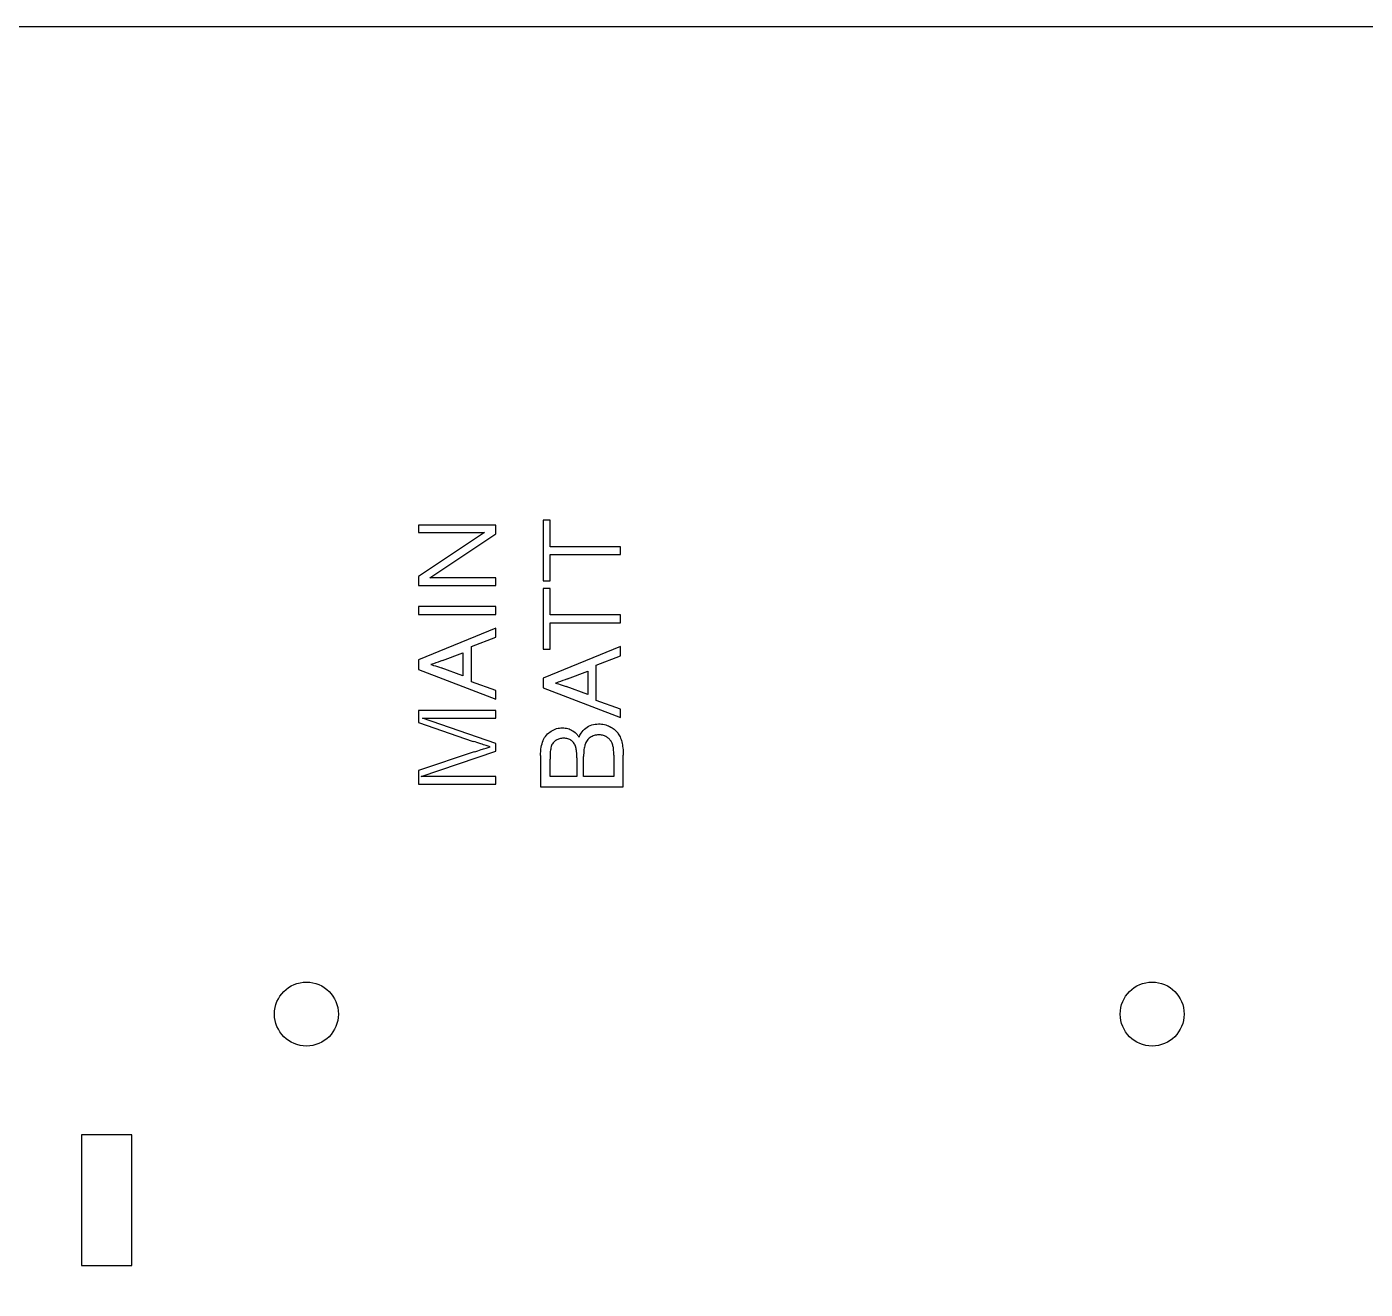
# Model space of a CAD drawing. Extents: x 0 to 305, y -600 to 0.
# Drawn here: x 50.3 to 100.5, y -558.3 to -510.9 of the extents above; entities that cross this region are included whole.
import ezdxf

# ---------------------------------------------------------------- set-up
doc = ezdxf.new("R2010")
doc.units = 0
doc.header["$MEASUREMENT"] = 0
for name, color, linetype in [('CUTOUTS_D_5_0', 5, 'CONTINUOUS'), ('HOLES_DIAM_2_5_D_5_0', 5, 'CONTINUOUS'), ('INSETS_D_0_5', 3, 'CONTINUOUS'), ('PERIMETER_D_5_0', 5, 'CONTINUOUS')]:
    doc.layers.add(name, color=color, linetype=linetype)

msp = doc.modelspace()

# ---------------------------------------------------------------- linework, layer by layer
at = {"layer": 'CUTOUTS_D_5_0'}
msp.add_lwpolyline([(52.3, -552.55), (52.3, -557.45), (54.2, -557.45), (54.2, -552.55)], close=True, dxfattribs=at)
at = {"layer": 'HOLES_DIAM_2_5_D_5_0'}
for centre in [(60.75, -548.015), (92.5, -548.015)]:
    msp.add_circle(centre, 1.2, dxfattribs=at)
at = {"layer": 'INSETS_D_0_5'}
for p, q in [((65.864, -534.737), (66.627, -534.449)), ((66.627, -534.449), (66.627, -535.322)), ((66.627, -535.322), (65.814, -535.017)), ((70.546, -535.432), (71.309, -535.145)), ((71.309, -535.145), (71.309, -536.017)), ((71.309, -536.017), (70.496, -535.713)), ((67.859, -536.62), (64.959, -536.62)), ((64.959, -536.62), (64.959, -537.069)), ((67.859, -536.903), (67.859, -536.62)), ((64.959, -537.069), (67.012, -537.776)), ((67.859, -537.86), (65.102, -536.903)), ((65.102, -536.903), (67.859, -536.903)), ((67.049, -538.173), (64.959, -538.872)), ((65.052, -539.101), (67.859, -538.147)), ((67.859, -538.147), (67.859, -537.86)), ((69.541, -538.311), (69.541, -539.487)), ((69.895, -539.09), (69.895, -538.441)), ((70.902, -538.392), (70.902, -539.09)), ((71.156, -539.09), (71.156, -538.347)), ((72.287, -538.294), (72.287, -539.09)), ((72.641, -539.487), (72.641, -538.293)), ((64.959, -538.872), (64.959, -539.383)), ((67.859, -539.101), (65.052, -539.101)), ((67.859, -539.383), (67.859, -539.101)), ((70.902, -539.09), (69.895, -539.09)), ((72.287, -539.09), (71.156, -539.09)), ((64.959, -539.383), (67.859, -539.383)), ((69.541, -539.487), (72.641, -539.487))]:
    msp.add_line(p, q, dxfattribs=at)
for points in [[(72.541, -530.471), (69.895, -530.471), (69.895, -529.479), (69.641, -529.479), (69.641, -531.756), (69.895, -531.756), (69.895, -530.768), (72.541, -530.768)], [(64.959, -529.661), (64.959, -529.941), (67.429, -529.941), (64.959, -531.594), (64.959, -531.924), (67.859, -531.924), (67.859, -531.644), (65.387, -531.644), (67.859, -529.991), (67.859, -529.661)], [(72.541, -533.328), (72.541, -533.031), (69.895, -533.031), (69.895, -532.039), (69.641, -532.039), (69.641, -534.316), (69.895, -534.316), (69.895, -533.328)], [(67.859, -532.72), (64.959, -532.72), (64.959, -533.017), (67.859, -533.017)], [(66.95, -534.22), (67.859, -533.87), (67.859, -533.526), (64.959, -534.713), (64.959, -535.073), (67.859, -536.187), (67.859, -535.873), (66.95, -535.543)], [(69.641, -535.769), (72.541, -536.882), (72.541, -536.569), (71.632, -536.239), (71.632, -534.915), (72.541, -534.565), (72.541, -534.222), (69.641, -535.409)]]:
    msp.add_lwpolyline(points, close=True, dxfattribs=at)
for points, knots in [([(65.864, -534.737), (65.864, -534.737), (65.864, -534.737), (65.864, -534.737), (65.749, -534.78), (65.634, -534.823), (65.517, -534.862), (65.484, -534.873), (65.45, -534.884), (65.416, -534.895)], [-0.00000472, -0.00000472, -0.00000472, -0.00000472, 0, 0, 0, 0.03667157, 0.03667157, 0.03667157, 0.04723181, 0.04723181, 0.04723181, 0.04723181]), ([(65.416, -534.895), (65.453, -534.904), (65.489, -534.913), (65.525, -534.924), (65.623, -534.951), (65.719, -534.984), (65.813, -535.017), (65.814, -535.017), (65.814, -535.017), (65.814, -535.017)], [0.01848409, 0.01848409, 0.01848409, 0.01848409, 0.0295696, 0.0295696, 0.0295696, 0.05958096, 0.05958096, 0.05958096, 0.05964343, 0.05964343, 0.05964343, 0.05964343]), ([(70.546, -535.432), (70.546, -535.432), (70.546, -535.432), (70.546, -535.432), (70.431, -535.475), (70.316, -535.518), (70.199, -535.558), (70.166, -535.569), (70.132, -535.58), (70.098, -535.591)], [-0.00000472, -0.00000472, -0.00000472, -0.00000472, 0, 0, 0, 0.03667156, 0.03667156, 0.03667156, 0.04723182, 0.04723182, 0.04723182, 0.04723182]), ([(70.098, -535.591), (70.135, -535.6), (70.171, -535.609), (70.207, -535.619), (70.305, -535.647), (70.401, -535.68), (70.496, -535.713), (70.496, -535.713), (70.496, -535.713), (70.496, -535.713)], [0.01848404, 0.01848404, 0.01848404, 0.01848404, 0.02956963, 0.02956963, 0.02956963, 0.05958095, 0.05958095, 0.05958095, 0.05964341, 0.05964341, 0.05964341, 0.05964341]), ([(71.236, -537.279), (71.238, -537.278), (71.239, -537.277), (71.24, -537.276), (71.308, -537.233), (71.379, -537.188), (71.461, -537.161), (71.546, -537.133), (71.634, -537.128), (71.718, -537.122), (71.719, -537.122), (71.72, -537.122), (71.721, -537.122)], [-0.00046626, -0.00046626, -0.00046626, -0.00046626, 0, 0, 0, 0.02367263, 0.02367263, 0.02367263, 0.04839899, 0.04839899, 0.04839899, 0.04868846, 0.04868846, 0.04868846, 0.04868846]), ([(71.721, -537.122), (71.722, -537.122), (71.723, -537.122), (71.724, -537.122), (71.793, -537.126), (71.864, -537.129), (71.936, -537.146), (72.006, -537.162), (72.071, -537.189), (72.133, -537.215), (72.133, -537.215), (72.134, -537.216), (72.135, -537.216)], [-0.00029209, -0.00029209, -0.00029209, -0.00029209, 0, 0, 0, 0.02045738, 0.02045738, 0.02045738, 0.04045694, 0.04045694, 0.04045694, 0.0406988, 0.0406988, 0.0406988, 0.0406988]), ([(69.636, -537.741), (69.637, -537.74), (69.637, -537.738), (69.638, -537.737), (69.672, -537.672), (69.708, -537.603), (69.76, -537.543), (69.812, -537.483), (69.874, -537.438), (69.933, -537.395), (69.934, -537.394), (69.935, -537.393), (69.936, -537.393)], [-0.00040272, -0.00040272, -0.00040272, -0.00040272, 0, 0, 0, 0.02183261, 0.02183261, 0.02183261, 0.04346288, 0.04346288, 0.04346288, 0.04379022, 0.04379022, 0.04379022, 0.04379022]), ([(69.936, -537.393), (69.937, -537.392), (69.938, -537.392), (69.939, -537.391), (70.002, -537.357), (70.068, -537.32), (70.142, -537.299), (70.214, -537.278), (70.286, -537.273), (70.355, -537.268), (70.356, -537.267), (70.357, -537.267), (70.358, -537.267)], [-0.00032792, -0.00032792, -0.00032792, -0.00032792, 0, 0, 0, 0.02128012, 0.02128012, 0.02128012, 0.04172647, 0.04172647, 0.04172647, 0.04209183, 0.04209183, 0.04209183, 0.04209183]), ([(70.405, -537.658), (70.405, -537.658), (70.404, -537.658), (70.403, -537.658), (70.355, -537.661), (70.304, -537.663), (70.252, -537.678), (70.202, -537.692), (70.159, -537.715), (70.119, -537.736), (70.118, -537.736), (70.117, -537.737), (70.116, -537.738)], [-0.00025969, -0.00025969, -0.00025969, -0.00025969, 0, 0, 0, 0.01415703, 0.01415703, 0.01415703, 0.02753552, 0.02753552, 0.02753552, 0.02795812, 0.02795812, 0.02795812, 0.02795812]), ([(70.358, -537.267), (70.36, -537.267), (70.361, -537.267), (70.362, -537.268), (70.425, -537.272), (70.492, -537.276), (70.559, -537.295), (70.627, -537.315), (70.687, -537.347), (70.744, -537.378), (70.745, -537.378), (70.746, -537.379), (70.747, -537.379)], [-0.00036538, -0.00036538, -0.00036538, -0.00036538, 0, 0, 0, 0.0188547, 0.0188547, 0.0188547, 0.03806905, 0.03806905, 0.03806905, 0.03844378, 0.03844378, 0.03844378, 0.03844378]), ([(70.697, -537.745), (70.696, -537.744), (70.694, -537.743), (70.693, -537.742), (70.654, -537.719), (70.613, -537.695), (70.565, -537.68), (70.511, -537.663), (70.457, -537.661), (70.408, -537.658), (70.407, -537.658), (70.406, -537.658), (70.405, -537.658)], [-0.00052572, -0.00052572, -0.00052572, -0.00052572, 0, 0, 0, 0.0130989, 0.0130989, 0.0130989, 0.02765291, 0.02765291, 0.02765291, 0.02791159, 0.02791159, 0.02791159, 0.02791159]), ([(70.747, -537.379), (70.749, -537.38), (70.75, -537.381), (70.751, -537.382), (70.805, -537.422), (70.863, -537.465), (70.911, -537.519), (70.94, -537.551), (70.963, -537.585), (70.985, -537.62)], [-0.00037491, -0.00037491, -0.00037491, -0.00037491, 0, 0, 0, 0.02017637, 0.02017637, 0.02017637, 0.03179307, 0.03179307, 0.03179307, 0.03179307]), ([(70.985, -537.62), (71.005, -537.568), (71.029, -537.516), (71.061, -537.468), (71.11, -537.396), (71.173, -537.338), (71.233, -537.282), (71.234, -537.281), (71.235, -537.28), (71.236, -537.279)], [0.0103965, 0.0103965, 0.0103965, 0.0103965, 0.02638029, 0.02638029, 0.02638029, 0.05058246, 0.05058246, 0.05058246, 0.05104932, 0.05104932, 0.05104932, 0.05104932]), ([(71.401, -537.628), (71.4, -537.629), (71.399, -537.63), (71.398, -537.631), (71.359, -537.663), (71.318, -537.697), (71.284, -537.742), (71.249, -537.789), (71.229, -537.841), (71.209, -537.889), (71.209, -537.89), (71.209, -537.891), (71.208, -537.893)], [-0.00042899, -0.00042899, -0.00042899, -0.00042899, 0, 0, 0, 0.01470666, 0.01470666, 0.01470666, 0.02992147, 0.02992147, 0.02992147, 0.03030203, 0.03030203, 0.03030203, 0.03030203]), ([(71.721, -537.533), (71.72, -537.533), (71.719, -537.533), (71.718, -537.533), (71.665, -537.537), (71.608, -537.54), (71.55, -537.557), (71.496, -537.574), (71.449, -537.601), (71.405, -537.626), (71.404, -537.627), (71.402, -537.627), (71.401, -537.628)], [-0.00025791, -0.00025791, -0.00025791, -0.00025791, 0, 0, 0, 0.01582696, 0.01582696, 0.01582696, 0.03076944, 0.03076944, 0.03076944, 0.03119939, 0.03119939, 0.03119939, 0.03119939]), ([(71.997, -537.598), (71.996, -537.598), (71.995, -537.598), (71.994, -537.597), (71.956, -537.58), (71.914, -537.561), (71.868, -537.55), (71.818, -537.537), (71.769, -537.536), (71.724, -537.533), (71.723, -537.533), (71.722, -537.533), (71.721, -537.533)], [-0.00030794, -0.00030794, -0.00030794, -0.00030794, 0, 0, 0, 0.01260432, 0.01260432, 0.01260432, 0.02616626, 0.02616626, 0.02616626, 0.02642547, 0.02642547, 0.02642547, 0.02642547]), ([(72.183, -537.767), (72.183, -537.766), (72.182, -537.765), (72.181, -537.764), (72.159, -537.735), (72.136, -537.702), (72.104, -537.674), (72.071, -537.643), (72.034, -537.621), (72, -537.6), (71.999, -537.599), (71.998, -537.599), (71.997, -537.598)], [-0.00036804, -0.00036804, -0.00036804, -0.00036804, 0, 0, 0, 0.01094889, 0.01094889, 0.01094889, 0.02272187, 0.02272187, 0.02272187, 0.02302929, 0.02302929, 0.02302929, 0.02302929]), ([(72.135, -537.216), (72.136, -537.216), (72.136, -537.217), (72.137, -537.217), (72.193, -537.247), (72.252, -537.279), (72.305, -537.322), (72.353, -537.36), (72.392, -537.405), (72.43, -537.448), (72.431, -537.449), (72.432, -537.45), (72.432, -537.451)], [-0.00024161, -0.00024161, -0.00024161, -0.00024161, 0, 0, 0, 0.01887454, 0.01887454, 0.01887454, 0.03580491, 0.03580491, 0.03580491, 0.03617589, 0.03617589, 0.03617589, 0.03617589]), ([(72.432, -537.451), (72.433, -537.452), (72.434, -537.453), (72.435, -537.454), (72.466, -537.502), (72.498, -537.552), (72.524, -537.608), (72.553, -537.67), (72.571, -537.734), (72.589, -537.796), (72.589, -537.796), (72.589, -537.797), (72.59, -537.798)], [-0.00037188, -0.00037188, -0.00037188, -0.00037188, 0, 0, 0, 0.01709257, 0.01709257, 0.01709257, 0.0362159, 0.0362159, 0.0362159, 0.03642035, 0.03642035, 0.03642035, 0.03642035]), ([(67.642, -537.983), (67.592, -537.967), (67.542, -537.951), (67.492, -537.935), (67.425, -537.913), (67.358, -537.892), (67.291, -537.869), (67.198, -537.839), (67.105, -537.807), (67.012, -537.776)], [-0.01575769, -0.01575769, -0.01575769, -0.01575769, 0, 0, 0, 0.02124259, 0.02124259, 0.02124259, 0.05067074, 0.05067074, 0.05067074, 0.05067074]), ([(67.049, -538.173), (67.135, -538.145), (67.221, -538.116), (67.308, -538.088), (67.369, -538.069), (67.43, -538.049), (67.492, -538.03), (67.542, -538.014), (67.592, -537.999), (67.642, -537.983)], [0, 0, 0, 0, 0.02729285, 0.02729285, 0.02729285, 0.04666046, 0.04666046, 0.04666046, 0.06241823, 0.06241823, 0.06241823, 0.06241823]), ([(69.541, -538.311), (69.541, -538.311), (69.541, -538.311), (69.541, -538.311), (69.543, -538.207), (69.545, -538.1), (69.565, -537.993), (69.581, -537.907), (69.608, -537.825), (69.635, -537.745), (69.635, -537.743), (69.636, -537.742), (69.636, -537.741)], [-0.00004534, -0.00004534, -0.00004534, -0.00004534, 0, 0, 0, 0.03106069, 0.03106069, 0.03106069, 0.05617994, 0.05617994, 0.05617994, 0.05658631, 0.05658631, 0.05658631, 0.05658631]), ([(69.939, -537.97), (69.939, -537.972), (69.938, -537.973), (69.938, -537.975), (69.926, -538.035), (69.913, -538.096), (69.906, -538.159), (69.895, -538.254), (69.895, -538.349), (69.895, -538.441)], [-0.00045907, -0.00045907, -0.00045907, -0.00045907, 0, 0, 0, 0.01833138, 0.01833138, 0.01833138, 0.04592635, 0.04592635, 0.04592635, 0.04592635]), ([(70.116, -537.738), (70.115, -537.738), (70.113, -537.739), (70.112, -537.74), (70.077, -537.767), (70.038, -537.796), (70.007, -537.836), (69.975, -537.878), (69.957, -537.924), (69.941, -537.966), (69.94, -537.967), (69.94, -537.969), (69.939, -537.97)], [-0.00041944, -0.00041944, -0.00041944, -0.00041944, 0, 0, 0, 0.01292922, 0.01292922, 0.01292922, 0.02613087, 0.02613087, 0.02613087, 0.02658176, 0.02658176, 0.02658176, 0.02658176]), ([(70.865, -538), (70.865, -537.999), (70.864, -537.998), (70.864, -537.996), (70.848, -537.95), (70.83, -537.899), (70.798, -537.852), (70.77, -537.81), (70.734, -537.778), (70.701, -537.748), (70.7, -537.747), (70.699, -537.746), (70.697, -537.745)], [-0.00035194, -0.00035194, -0.00035194, -0.00035194, 0, 0, 0, 0.01456289, 0.01456289, 0.01456289, 0.0276469, 0.0276469, 0.0276469, 0.02817228, 0.02817228, 0.02817228, 0.02817228]), ([(70.902, -538.392), (70.902, -538.316), (70.902, -538.238), (70.893, -538.159), (70.886, -538.106), (70.876, -538.054), (70.866, -538.003), (70.866, -538.002), (70.865, -538.001), (70.865, -538)], [0.00000152, 0.00000152, 0.00000152, 0.00000152, 0.0226804, 0.0226804, 0.0226804, 0.03809719, 0.03809719, 0.03809719, 0.03845464, 0.03845464, 0.03845464, 0.03845464]), ([(71.208, -537.893), (71.208, -537.894), (71.207, -537.895), (71.207, -537.896), (71.193, -537.958), (71.178, -538.021), (71.169, -538.087), (71.157, -538.175), (71.156, -538.262), (71.156, -538.346), (71.156, -538.346), (71.156, -538.346), (71.156, -538.347)], [-0.00038599, -0.00038599, -0.00038599, -0.00038599, 0, 0, 0, 0.01897289, 0.01897289, 0.01897289, 0.04430234, 0.04430234, 0.04430234, 0.04431962, 0.04431962, 0.04431962, 0.04431962]), ([(72.272, -538.015), (72.272, -538.015), (72.272, -538.014), (72.272, -538.013), (72.263, -537.971), (72.254, -537.925), (72.237, -537.88), (72.222, -537.84), (72.203, -537.805), (72.185, -537.771), (72.184, -537.77), (72.184, -537.769), (72.183, -537.767)], [-0.00022044, -0.00022044, -0.00022044, -0.00022044, 0, 0, 0, 0.01300421, 0.01300421, 0.01300421, 0.02444613, 0.02444613, 0.02444613, 0.02481601, 0.02481601, 0.02481601, 0.02481601]), ([(72.287, -538.294), (72.287, -538.239), (72.287, -538.183), (72.283, -538.126), (72.281, -538.089), (72.277, -538.053), (72.272, -538.018), (72.272, -538.017), (72.272, -538.016), (72.272, -538.015)], [0, 0, 0, 0, 0.01637499, 0.01637499, 0.01637499, 0.02707028, 0.02707028, 0.02707028, 0.02729188, 0.02729188, 0.02729188, 0.02729188]), ([(72.59, -537.798), (72.59, -537.798), (72.59, -537.799), (72.59, -537.8), (72.605, -537.873), (72.619, -537.947), (72.628, -538.024), (72.639, -538.114), (72.64, -538.204), (72.641, -538.293), (72.641, -538.293), (72.641, -538.293), (72.641, -538.293)], [-0.00020534, -0.00020534, -0.00020534, -0.00020534, 0, 0, 0, 0.02229249, 0.02229249, 0.02229249, 0.04874614, 0.04874614, 0.04874614, 0.04878212, 0.04878212, 0.04878212, 0.04878212])]:
    msp.add_open_spline(points, degree=3, knots=knots, dxfattribs=at)
at = {"layer": 'PERIMETER_D_5_0'}
msp.add_lwpolyline([(204.05, -510.95), (10.95, -510.95), (10.95, -534.95), (0.95, -534.95), (0.95, -575.05), (10.95, -575.05), (10.95, -599.05), (204.05, -599.05), (204.05, -575.05), (214.05, -575.05), (214.05, -534.95), (204.05, -534.95)], close=True, dxfattribs=at)

doc.saveas('drawing.dxf')
